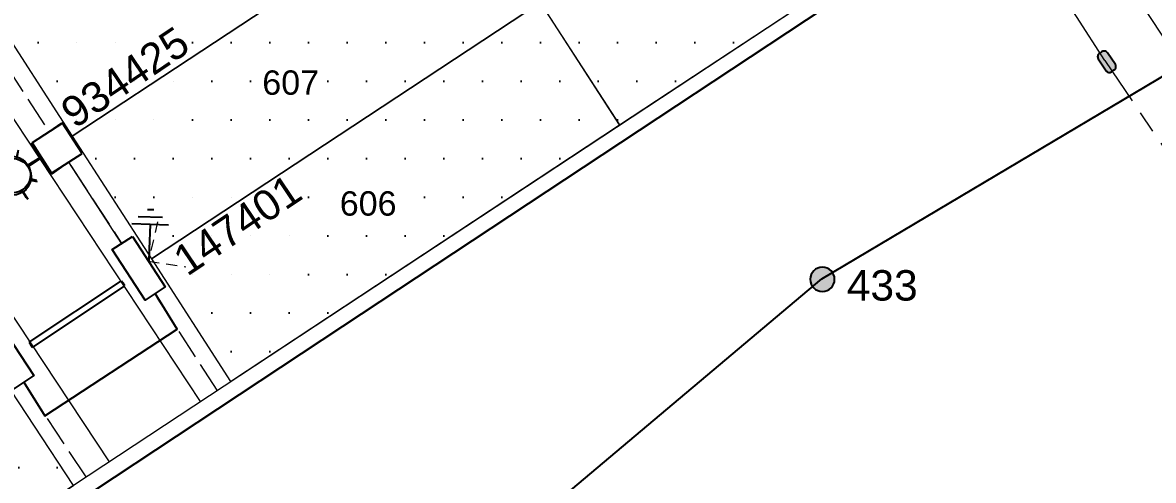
# Model space of a CAD drawing. Header units: metres. Extents: x 301970 to 303550, y 6271876 to 6273079.
# Drawn here: x 302700.1 to 302793, y 6272354.3 to 6272391.9 of the extents above; entities that cross this region are included whole.
import ezdxf
from ezdxf.enums import TextEntityAlignment as Align

# ---------------------------------------------------------------- set-up
doc = ezdxf.new("R2010")
doc.units = ezdxf.units.M
for name, pattern in [('Cable Exist UG', [8.2, 4, -1.2, 1.8, -1.2]), ('Dash', [5, 3, -2]), ('IE Trench LV', [6.5, 5, -1.5])]:
    doc.linetypes.add(name, pattern=pattern)
for name, color, linetype in [('_User SL New', 7, 'Continuous'), ('_User_HV_Exist', 7, 'Continuous'), ('_User_service', 7, 'Continuous'), ('_User_SL_SPonly', 7, 'Continuous'), ('Duct_SP_NEW', 7, 'Continuous'), ('Equip_SP_HV_NEW', 7, 'Continuous'), ('Mains_HV_NEW_U72', 7, 'Continuous'), ('Mains_LV_NEW_R6', 7, 'Continuous'), ('Mains_LV_NEW_T84', 7, 'Continuous'), ('Notes_LV_MISC', 7, 'Continuous'), ('Services_SP_EXT', 7, 'Continuous'), ('SupportsOH_SP_TR_HV_LV_SL_EXT', 7, 'Continuous'), ('SupportsUG_SP_LV_NEW', 7, 'Continuous'), ('Trench_SP_NEW', 7, 'Continuous')]:
    doc.layers.add(name, color=color, linetype=linetype)
doc.layers.add('_User_subdivision', color=7, linetype='Continuous', transparency=0.7)
doc.layers.add('Cadastre Developer_SP_NEW', color=7, linetype='Continuous', lineweight=5)
doc.layers.add('Cadastre Land Parcels_SP_EXT', color=7, linetype='Continuous', lineweight=5, transparency=0.7)
doc.layers.add('Features_HIDE', color=1, linetype='Continuous', plot=False)
doc.styles.add('POLE_LABEL', font='arial.ttf')
doc.styles.add('SL_LABEL', font='arial.ttf')
doc.styles.get("Standard").update_dxf_attribs({"font": 'arial.ttf'})
doc.linetypes.add('Cable New UG', pattern='A,7,-0.25,["x",Standard,S=2,R=0,X=0.2,Y=-0.8],-2.1', length=9.35)
doc.linetypes.add('Cable Rem', pattern='A,6.5,-0.001,["X",Standard,S=2.5,R=0,X=0,Y=-1.27],-0.001', length=6.502)
doc.linetypes.add('IE Trench HV', pattern='A,7,-0.2,["/",Standard,S=3,R=0,X=0.6,Y=-1.4],-2.5', length=9.7)
doc.linetypes.add('IECLROUO1', pattern='A,7,-0.7,[133,ltypeshp.shx,S=0.5,R=0,X=-0.3,Y=-0.1],-1.2', length=8.9)

# ---------------------------------------------------------------- blocks, each defined once
blk = doc.blocks.new('POLE_EXT')
blk.add_hatch(color=256).paths.add_polyline_path([(-1, 0, 1), (1, 0, 1)])
blk.add_lwpolyline([(-1, 0, 1), (1, 0, 1)], format="xyb", close=True)
for tag, height, flags, p in [('pNumber', 2.5, 8, (-17.84, 2.067)), ('OWNED_BY', 0.2, 9, (1.355, -0.4)), ('SPECIAL_USE', 0.2, 9, (1.355, -0.8)), ('STATE', 0.2, 9, (1.355, -1)), ('PARENT', 0.2, 9, (1.355, -0.6)), ('cLV', 0.2, 9, (1.355, -1.4)), ('hDepth', 0.2, 9, (1.355, -1.6)), ('hDia', 0.2, 9, (1.355, -1.8)), ('USAGE', 0.2, 9, (1.355, -1.2)), ('cHV', 0.2, 9, (1.355, -2)), ('LBRACKET', 0.2, 9, (1.355, -2.2)), ('LExisting', 0.2, 9, (1.355, -2.4)), ('LANTNUMBER', 0.2, 9, (1.355, -2.6)), ('LOther', 0.2, 9, (1.355, -2.8)), ('cLinedev', 0.2, 9, (1.355, -3.4)), ('pExisting', 0.2, 9, (1.355, -3.8)), ('LRemove', 0.2, 9, (1.355, -3)), ('LEGEND', 0.2, 9, (1.355, -3.2)), ('LOCATION', 0.2, 9, (1.355, -3.6)), ('pFooting', 0.2, 9, (1.355, -4.4)), ('pNew', 0.2, 9, (1.355, -4.6)), ('PFNUMBER', 0.2, 9, (1.355, -4)), ('NEWPFNUMBER', 0.2, 9, (1.355, -4.2)), ('pRelocate', 0.2, 9, (1.355, -5)), ('pRemove', 0.2, 9, (1.355, -5.2)), ('pReplace', 0.2, 9, (1.355, -5.4)), ('pStay', 0.2, 9, (1.355, -5.6)), ('cspan', 0.2, 9, (1.355, -6)), ('STREETNAME', 0.2, 9, (1.355, -6.2)), ('SUBURB', 0.2, 9, (1.355, -6.4)), ('pType', 0.2, 9, (1.355, -5.8)), ('NOTES', 0.2, 9, (1.355, -6.6)), ('OPERATED_BY', 0.2, 9, (1.355, -7.014)), ('MAINTAINED_BY', 0.2, 9, (1.355, -6.814))]:
    blk.add_attdef(tag, text='', height=height, dxfattribs=dict(flags=flags)).set_placement(p, align=Align.MIDDLE_LEFT)
at = {"style": 'POLE_LABEL'}
for tag, height, flags, p in [('ASSET_NUM', 2.5, 8, (2, 2)), ('STRUCTURE_PLANT_NUMBER', 0.2, 9, (1.355, 0.028)), ('STREET_CODE', 0.2, 9, (1.355, -0.2))]:
    blk.add_attdef(tag, text='', height=height, dxfattribs=dict(at, flags=flags)).set_placement(p, align=Align.MIDDLE_LEFT)
at = {"flags": 1}
blk.add_attdef('Z', (1.355, -7.328), '', height=0.2, dxfattribs=at)
blk = doc.blocks.new('*U117')
blk.add_wipeout([(0.855, 3.53), (3.582, -0.601), (1.929, -1.692), (-0.798, 2.439)])
at = {"lineweight": -3}
blk.add_lwpolyline([(0.855, 3.53), (3.582, -0.601), (1.929, -1.692), (-0.798, 2.439)], close=True, dxfattribs=at)
for tag, height, flags, p in [('ASSET_NUM', 2.5, 8, (2, 4)), ('STREET_CODE', 0.2, 9, (1.5, 2)), ('OWNED_BY', 0.2, 9, (1.5, 1.8)), ('OPERATED_BY', 0.2, 9, (1.5, 1.6)), ('STATE', 0.2, 9, (1.5, 1.2)), ('SUPPORT_TYPE', 0.2, 9, (1.5, 1)), ('MAINTAINED_BY', 0.2, 9, (1.5, 1.4)), ('SUBURB', 0.2, 9, (1.5, 0.2)), ('STREETNAME', 0.2, 9, (1.5, 0)), ('USAGE', 0.2, 9, (1.5, 0.8)), ('LEGEND', 0.2, 9, (1.5, 0.6)), ('PARENT', 0.2, 9, (1.5, 0.4)), ('Z', 0.2, 1, (1.5, -0.6)), ('LOCATION', 0.2, 9, (1.5, -0.2)), ('NOTES', 0.2, 9, (1.5, -0.4))]:
    blk.add_attdef(tag, text='', height=height, dxfattribs=dict(flags=flags)).set_placement(p, align=Align.MIDDLE_LEFT)
blk = doc.blocks.new('*U116')
blk.add_wipeout([(1.145, 3.717), (3.867, -0.418), (2.213, -1.506), (-0.509, 2.628)])
at = {"lineweight": -3}
blk.add_lwpolyline([(1.145, 3.717), (3.867, -0.418), (2.213, -1.506), (-0.509, 2.628)], close=True, dxfattribs=at)
for tag, height, flags, p in [('ASSET_NUM', 2.5, 8, (2, 4)), ('STREET_CODE', 0.2, 9, (1.5, 2)), ('OWNED_BY', 0.2, 9, (1.5, 1.8)), ('OPERATED_BY', 0.2, 9, (1.5, 1.6)), ('STATE', 0.2, 9, (1.5, 1.2)), ('SUPPORT_TYPE', 0.2, 9, (1.5, 1)), ('MAINTAINED_BY', 0.2, 9, (1.5, 1.4)), ('SUBURB', 0.2, 9, (1.5, 0.2)), ('STREETNAME', 0.2, 9, (1.5, 0)), ('USAGE', 0.2, 9, (1.5, 0.8)), ('LEGEND', 0.2, 9, (1.5, 0.6)), ('PARENT', 0.2, 9, (1.5, 0.4)), ('Z', 0.2, 1, (1.5, -0.6)), ('LOCATION', 0.2, 9, (1.5, -0.2)), ('NOTES', 0.2, 9, (1.5, -0.4))]:
    blk.add_attdef(tag, text='', height=height, dxfattribs=dict(flags=flags)).set_placement(p, align=Align.MIDDLE_LEFT)
blk = doc.blocks.new('*U118')
blk.add_wipeout([(1.186, 3.704), (3.862, -0.461), (2.196, -1.531), (-0.48, 2.634)])
at = {"lineweight": -3}
blk.add_lwpolyline([(1.186, 3.704), (3.862, -0.461), (2.196, -1.531), (-0.48, 2.634)], close=True, dxfattribs=at)
for tag, height, flags, p in [('ASSET_NUM', 2.5, 8, (2, 4)), ('STREET_CODE', 0.2, 9, (1.5, 2)), ('OWNED_BY', 0.2, 9, (1.5, 1.8)), ('OPERATED_BY', 0.2, 9, (1.5, 1.6)), ('STATE', 0.2, 9, (1.5, 1.2)), ('SUPPORT_TYPE', 0.2, 9, (1.5, 1)), ('MAINTAINED_BY', 0.2, 9, (1.5, 1.4)), ('SUBURB', 0.2, 9, (1.5, 0.2)), ('STREETNAME', 0.2, 9, (1.5, 0)), ('USAGE', 0.2, 9, (1.5, 0.8)), ('LEGEND', 0.2, 9, (1.5, 0.6)), ('PARENT', 0.2, 9, (1.5, 0.4)), ('Z', 0.2, 1, (1.5, -0.6)), ('LOCATION', 0.2, 9, (1.5, -0.2)), ('NOTES', 0.2, 9, (1.5, -0.4))]:
    blk.add_attdef(tag, text='', height=height, dxfattribs=dict(flags=flags)).set_placement(p, align=Align.MIDDLE_LEFT)
blk = doc.blocks.new('*U133')
for p, q in [((0, 0), (-1.269, -1.911)), ((0, 0), (0, 0)), ((-2.505, -1.137), (-2.393, -1.688)), ((-3.346, -2.329), (-3.971, -1.914)), ((-0.074, -2.75), (-0.626, -2.861)), ((-4.118, -3.567), (-3.566, -3.455)), ((-2.926, -4.408), (-3.34, -5.033)), ((-1.687, -5.18), (-1.799, -4.629)), ((-0.221, -4.403), (-0.846, -3.988))]:
    blk.add_line(p, q)
blk.add_circle((-2.096, -3.158), 1.5)
at = {"style": 'SL_LABEL'}
for tag, height, flags, p in [('ASSET_NUM', 2.5, 8, (2, 2)), ('STREET_CODE', 0.2, 9, (0, -0.2))]:
    blk.add_attdef(tag, text='', height=height, dxfattribs=dict(at, flags=flags)).set_placement(p, align=Align.MIDDLE_LEFT)
for tag, p, flags in [('Z', (0, 0), 1), ('OPERATED_BY', (0, -9.607), 9)]:
    blk.add_attdef(tag, p, '', height=0.2, dxfattribs=dict(flags=flags))
for tag, height, flags, p in [('CONSTRUCTED_VOLTAGE', 0.2, 9, (0, -0.4)), ('CONTROL_TYPE', 0.2, 9, (0, -0.6)), ('LANTERN_PURPOSE', 0.2, 9, (0, -0.8)), ('LANTERN_TYPE', 0.2, 9, (0, -1)), ('OPERATING_VOLTAGE', 0.2, 9, (0, -1.4)), ('ORIENTATION', 0.2, 9, (0, -1.6)), ('OWNED_BY', 0.2, 9, (0, -1.8)), ('NO_PHASES', 0.2, 9, (0, -1.2)), ('LNUMBER', 2.5, 8, (1.2, -2.8)), ('STATE', 0.2, 9, (0, -2)), ('CEXIST', 0.2, 9, (0, -2.4)), ('CNEW', 0.2, 9, (0, -2.6)), ('CNUMBER', 0.2, 9, (0, -2.8)), ('USAGE', 0.2, 9, (0, -2.2)), ('CREMOVE', 0.2, 9, (0, -3)), ('CREPLACE', 0.2, 9, (0, -3.2)), ('LKINGHEIGHT', 0.2, 9, (0, -3.4)), ('LBRACKET', 0.2, 9, (0, -3.6)), ('LBRACKETVOCAB', 0.2, 9, (0, -3.8)), ('LCATEGORY', 0.2, 9, (0, -4)), ('LCHARGE1', 0.2, 9, (0, -4.2)), ('LCHARGE1PERCENT', 0.2, 9, (0, -4.4)), ('LCHARGE2', 0.2, 9, (0, -4.6)), ('LCHARGE2PERCENT', 0.2, 9, (0, -4.8)), ('LCHARGE3', 0.2, 9, (0, -5)), ('LCHARGE3PERCENT', 0.2, 9, (0, -5.2)), ('LEXIST', 0.2, 9, (0, -5.4)), ('LLAMP', 0.2, 9, (0, -5.6)), ('LLAMPVOCAB', 0.2, 9, (0, -5.8)), ('LMAST', 0.2, 9, (0, -6)), ('LMASTVOCAB', 0.2, 9, (0, -6.2)), ('LNEW', 0.2, 9, (0, -6.4)), ('LANTNUMBER', 0.2, 9, (0, -6.6)), ('LOUTREACH', 0.2, 9, (0, -7)), ('LOUTREACHVOCAB', 0.2, 9, (0, -7.2)), ('LRATECODE', 0.2, 9, (0, -7.4)), ('LREMOVE', 0.2, 9, (0, -7.6)), ('LREPLACE', 0.2, 9, (0, -7.8)), ('LTYPE', 0.2, 9, (0, -8)), ('LTYPEVOCAB', 0.2, 9, (0, -8.2)), ('LEGEND', 0.2, 9, (0, -8.4)), ('SUBURB', 0.2, 9, (0, -8.6)), ('STREETNAME', 0.2, 9, (0, -8.8)), ('LOCATION', 0.2, 9, (0, -9)), ('NOTES', 0.2, 9, (0, -9.2)), ('MAINTAINED_BY', 0.2, 9, (0, -9.863))]:
    blk.add_attdef(tag, text='', height=height, dxfattribs=dict(flags=flags)).set_placement(p, align=Align.MIDDLE_LEFT)
blk = doc.blocks.new('COLUMN_NEW')
for tag, height, flags, p in [('ASSET_NUM', 2.5, 8, (2, 2)), ('Z', 0.2, 1, (1.5, -2.8)), ('LOCATION', 0.2, 9, (1.5, -2.2)), ('NOTES', 0.2, 9, (1.5, -2.4)), ('LABEL_ALIGNMENT', 0.2, 9, (1.5, -2.6))]:
    blk.add_attdef(tag, text='', height=height, dxfattribs=dict(flags=flags)).set_placement(p, align=Align.MIDDLE_LEFT)
blk.add_wipeout([(-1.485, -1.485), (1.485, -1.485), (1.485, 1.485), (-1.485, 1.485)])
at = {"lineweight": -3}
blk.add_lwpolyline([(-1.485, -1.485), (1.485, -1.485), (1.485, 1.485), (-1.485, 1.485)], close=True, dxfattribs=at)
at = {"style": 'POLE_LABEL', "flags": 9}
blk.add_attdef('STRUCTURE_PLANT_NUMBER', text='', height=0.2, dxfattribs=at).set_placement((1.5, 0.242), align=Align.MIDDLE_LEFT)
at = {"flags": 9}
for tag, p in [('STREET_CODE', (1.5, 0)), ('OWNED_BY', (1.5, -0.4)), ('OPERATED_BY', (1.5, -0.6)), ('STATE', (1.5, -1)), ('COLUMN_TYPE', (1.5, -0.2)), ('MAINTAINED_BY', (1.5, -0.8)), ('SUBURB', (1.5, -1.8)), ('USAGE', (1.5, -1.2)), ('LEGEND', (1.5, -1.4)), ('PARENT', (1.5, -1.6)), ('STREETNAME', (1.5, -2))]:
    blk.add_attdef(tag, text='', height=0.2, dxfattribs=at).set_placement(p, align=Align.MIDDLE_LEFT)
blk = doc.blocks.new('Earth')
for p, q in [((0, -1.022), (0, 0)), ((0, -3.066), (0, -1.022)), ((-1.5, -3.066), (1.5, -3.066)), ((-1, -3.666), (1, -3.666)), ((-0.25, -4.266), (0.25, -4.266))]:
    blk.add_line(p, q)
blk = doc.blocks.new('HV_STJ_NEW')
blk.add_hatch(color=256).paths.add_polyline_path([(0.906, 0.131, 0.414214), (0.586, 0.451), (-0.586, 0.451, 0.414214), (-0.906, 0.131), (-0.906, -0.131, 0.414214), (-0.586, -0.451), (0.586, -0.451, 0.414214), (0.906, -0.131)])
blk.add_lwpolyline([(-0.906, 0.131), (-0.906, -0.131, 0.414214), (-0.586, -0.451), (0.586, -0.451, 0.414214), (0.906, -0.131), (0.906, 0.131, 0.414214), (0.586, 0.451), (-0.586, 0.451, 0.414214)], format="xyb", close=True)
for tag, flags, p in [('ORIENTATION', 9, (1.5, 0)), ('OWNED_BY', 9, (1.5, -0.8)), ('OPERATED_BY', 9, (1.5, -1)), ('USAGE', 9, (1.5, -0.2)), ('LEGEND', 9, (1.5, -0.4)), ('NOTES', 9, (1.5, -0.6)), ('TYPE', 9, (1.5, -1.4)), ('OPERATING_VOLTAGE', 9, (1.5, -1.6)), ('CONSTRUCTED_VOLTAGE', 9, (1.5, -1.8)), ('MAINTAINED_BY', 9, (1.5, -1.2)), ('Z', 1, (1.5, -2.2)), ('NUMBER_OF_PHASES', 9, (1.5, -2))]:
    blk.add_attdef(tag, text='', height=0.2, dxfattribs=dict(flags=flags)).set_placement(p, align=Align.MIDDLE_LEFT)

msp = doc.modelspace()

# ---------------------------------------------------------------- hatches: boundary and pattern name
at = {"layer": '_User_subdivision', "transparency": 33554534}
h = msp.add_hatch(dxfattribs=at)
h.set_pattern_fill('DOTS', color=256, scale=2)
h.paths.add_polyline_path([(302783.589, 6272406.245), (302776.8, 6272416.753), (302742.319, 6272394.037), (302742.609, 6272393.588), (302749.108, 6272383.529)])
h.paths.add_polyline_path([(302759.623, 6272398.347), (302765.306, 6272398.347), (302765.306, 6272401.411), (302759.623, 6272401.411)], flags=24)
h.paths.add_polyline_path([(302769.836, 6272412.052), (302776.046, 6272416.24), (302773.905, 6272419.415), (302767.695, 6272415.226)], flags=24)
h = msp.add_hatch(dxfattribs=at)
h.set_pattern_fill('DOTS', color=256, scale=2)
h.paths.add_polyline_path([(302735.763, 6272403.668), (302735.385, 6272404.251), (302729.38, 6272413.545), (302697.412, 6272392.485), (302703.794, 6272382.607)])
h.paths.add_polyline_path([(302713.465, 6272396.493), (302719.148, 6272396.493), (302719.148, 6272399.556), (302713.465, 6272399.556)], flags=24)
h = msp.add_hatch(dxfattribs=at)
h.set_pattern_fill('DOTS', color=256, scale=2)
h.paths.add_polyline_path([(302742.609, 6272393.588), (302742.231, 6272394.171), (302736.226, 6272403.465), (302704.258, 6272382.405), (302710.64, 6272372.527)])
h.paths.add_polyline_path([(302720.311, 6272386.413), (302725.994, 6272386.413), (302725.994, 6272389.477), (302720.311, 6272389.477)], flags=24)
h = msp.add_hatch(dxfattribs=at)
h.set_pattern_fill('DOTS', color=256, scale=2)
h.paths.add_polyline_path([(302749.108, 6272383.529), (302748.73, 6272384.112), (302742.725, 6272393.406), (302710.757, 6272372.346), (302717.139, 6272362.468)])
h.paths.add_polyline_path([(302726.81, 6272376.354), (302732.493, 6272376.354), (302732.493, 6272379.418), (302726.81, 6272379.418)], flags=24)
h = msp.add_hatch(dxfattribs=at)
h.set_pattern_fill('DOTS', color=256, scale=2)
h.paths.add_polyline_path([(302704.243, 6272353.916), (302697.814, 6272363.643), (302669.179, 6272344.77), (302675.601, 6272335.054)])
h.paths.add_polyline_path([(302681.731, 6272346.411), (302687.414, 6272346.411), (302687.414, 6272349.474), (302681.731, 6272349.474)], flags=24)
h.paths.add_polyline_path([(302690.52, 6272358.542), (302696.73, 6272362.73), (302694.589, 6272365.905), (302688.379, 6272361.716)], flags=24)
h.paths.add_polyline_path([(302676.955, 6272354.398), (302682.638, 6272354.398), (302682.638, 6272357.462), (302676.955, 6272357.462)], flags=24)

# ---------------------------------------------------------------- linework, layer by layer
at = {"layer": '_User_HV_Exist', "color": 7, "linetype": 'Cable Exist UG', "lineweight": 0, "flags": 128}
msp.add_lwpolyline([(302788.977, 6272388.817), (302797.574, 6272376.117), (302820.199, 6272391.083), (302820.651, 6272399.593), (302840.368, 6272412.397), (302858.094, 6272419.883)], dxfattribs=at)
at = {"layer": '_User_service', "color": 170, "linetype": 'Dash', "lineweight": 9, "ltscale": 0.3, "elevation": -36.65}
msp.add_lwpolyline([(302711.153, 6272375.554), (302710.379, 6272372.326), (302713.484, 6272371.866)], dxfattribs=at)
at = {"layer": 'Cadastre Developer_SP_NEW'}
for points in [[(302742.319, 6272394.037), (302749.108, 6272383.529), (302783.589, 6272406.245), (302776.8, 6272416.753), (302742.319, 6272394.037)], [(302697.617, 6272392.687), (302704.129, 6272382.608), (302736.097, 6272403.668), (302729.586, 6272413.748), (302697.617, 6272392.687)], [(302704.129, 6272382.608), (302710.641, 6272372.528), (302742.609, 6272393.588), (302736.097, 6272403.668), (302704.129, 6272382.608)], [(302710.641, 6272372.528), (302717.154, 6272362.448), (302749.108, 6272383.529), (302742.609, 6272393.588), (302710.641, 6272372.528)], [(302669.179, 6272344.77), (302675.608, 6272335.042), (302704.243, 6272353.916), (302697.814, 6272363.643), (302669.179, 6272344.77)]]:
    msp.add_lwpolyline(points, dxfattribs=at)
for points, elevation in [([(302714.671, 6272360.807), (302681.204, 6272411.447)], -3.769), ([(302673.65, 6272406.553), (302707.162, 6272355.845)], -3.947)]:
    msp.add_lwpolyline(points, dxfattribs=dict(at, elevation=elevation))
at = {"layer": 'Cadastre Land Parcels_SP_EXT', "linetype": 'Continuous'}
msp.add_lwpolyline([(302808.329, 6272368.74), (302783.589, 6272406.245), (302704.243, 6272353.916), (302644.044, 6272314.272), (302606.981, 6272288.049), (302632.93, 6272248.484), (302705.581, 6272279.557), (302818.026, 6272354.04), (302808.329, 6272368.74)], close=True, dxfattribs=at)
at = {"layer": 'Features_HIDE', "linetype": 'Continuous'}
msp.add_lwpolyline([(302606.981, 6272288.049), (302726.377, 6272366.983), (302784.249, 6272405.243), (302751.131, 6272455.511), (302614.51, 6272365.753), (302573.634, 6272338.898), (302606.981, 6272288.049)], close=True, dxfattribs=at)
at = {"layer": 'Mains_HV_NEW_U72', "linetype": 'Cable New UG', "lineweight": 0, "flags": 128}
msp.add_lwpolyline([(302788.977, 6272388.817), (302715.519, 6272502.912)], dxfattribs=at)
at = {"layer": 'Mains_LV_NEW_R6', "linetype": 'IECLROUO1', "lineweight": 0, "ltscale": 0.85, "flags": 128}
msp.add_lwpolyline([(302703.823, 6272380.472), (302708.198, 6272373.771)], dxfattribs=at)
at = {"layer": 'Mains_LV_NEW_T84', "linetype": 'Cable New UG', "elevation": 3.947, "flags": 128}
msp.add_lwpolyline([(302700.166, 6272362.4), (302701.895, 6272359.628), (302712.756, 6272366.76), (302710.95, 6272369.676)], dxfattribs=at)
at = {"layer": 'Services_SP_EXT'}
msp.add_lwpolyline([(302733.339, 6272346.543), (302744.594, 6272353.092), (302765.728, 6272370.89), (302800.023, 6272391.25)], dxfattribs=at)
at = {"layer": 'Trench_SP_NEW', "linetype": 'IE Trench LV', "lineweight": 0, "ltscale": 0.5, "elevation": -3.769, "flags": 128}
msp.add_lwpolyline([(302716.044, 6272361.736), (302675.899, 6272423.569)], dxfattribs=at)
at = {"layer": 'Trench_SP_NEW', "linetype": 'IE Trench LV', "lineweight": 0, "ltscale": 0.5, "flags": 128}
msp.add_lwpolyline([(302705.271, 6272354.605), (302666.135, 6272413.998)], dxfattribs=at)

# ---------------------------------------------------------------- block references
at = {"layer": '_User SL New', "linetype": 'IE Trench HV', "rotation": 337.4387871403606}
msp.add_blockref('*U133', (302702.407, 6272381.377, -36.65), dxfattribs=at)
at = {"layer": '_User_SL_SPonly', "linetype": 'IE Trench HV', "rotation": 335.0775397593064}
msp.add_blockref('*U133', (302702.45, 6272381.43, -36.65), dxfattribs=at)
at = {"layer": 'Equip_SP_HV_NEW', "linetype": 'Cable Rem', "lineweight": 0, "rotation": 303.7953986761736}
msp.add_blockref('HV_STJ_NEW', (302789.143, 6272388.723), dxfattribs=at)
at = {"layer": 'Notes_LV_MISC', "rotation": 177.9940226609654}
msp.add_blockref('Earth', (302710.434, 6272372.292, -36.65), dxfattribs=at)
at = {"layer": 'SupportsOH_SP_TR_HV_LV_SL_EXT'}
ref = msp.add_blockref('POLE_EXT', (302765.778, 6272370.846), dxfattribs=at)
ref.add_attrib('ASSET_NUM', '433', dxfattribs={"layer": 'Features_HIDE', "height": 2.5, "style": 'POLE_LABEL'}).set_placement((302767.778, 6272371.596), align=Align.TOP_LEFT)

# ---------------------------------------------------------------- texts
at = {"layer": 'Cadastre Developer_SP_NEW'}
for s, p in [('607', (302722.087, 6272386.009)), ('606', (302728.454, 6272376.076))]:
    msp.add_text(s, height=2, dxfattribs=at).set_placement(p, align=Align.CENTER)

# ---------------------------------------------------------------- next in the draw order: block references
at = {"layer": '_User SL New', "rotation": 125.0778167854036}
msp.add_blockref('COLUMN_NEW', (302702.841, 6272381.588, -36.65), dxfattribs=at)
at = {"layer": 'SupportsUG_SP_LV_NEW'}
ref = msp.add_blockref('*U118', (302707.917, 6272370.659, -36.65), dxfattribs=dict(at, rotation=0.2453395515879897))
ref.add_attrib('ASSET_NUM', '147401', dxfattribs={"layer": '0', "height": 2.5, "rotation": 34}).set_placement((302712.879, 6272372.07, -36.65), align=Align.MIDDLE_LEFT)
ref = msp.add_blockref('*U117', (302697.41, 6272363.547), dxfattribs=at)
ref.add_attrib('ASSET_NUM', '147399', dxfattribs={"layer": '0', "height": 2.5, "rotation": 34}).set_placement((302685.188, 6272357.328), align=Align.MIDDLE_LEFT)

# ---------------------------------------------------------------- next in the draw order: linework, layer by layer
at = {"layer": 'Duct_SP_NEW'}
for p, q in [((302700.588, 6272365.673), (302708.18, 6272370.731)), ((302700.876, 6272365.24), (302708.469, 6272370.298)), ((302708.18, 6272370.731), (302708.324, 6272370.515)), ((302708.469, 6272370.298), (302708.324, 6272370.515)), ((302700.588, 6272365.673), (302700.732, 6272365.457)), ((302700.876, 6272365.24), (302700.732, 6272365.457))]:
    msp.add_line(p, q, dxfattribs=at)

# ---------------------------------------------------------------- next in the draw order: block references
at = {"layer": '_User_SL_SPonly'}
ref = msp.add_blockref('COLUMN_NEW', (302702.892, 6272381.622, -36.65), dxfattribs=dict(at, rotation=122.7165694043495))
ref.add_attrib('ASSET_NUM', '934425', dxfattribs={"layer": '0', "height": 2.5, "rotation": 34}).set_placement((302703.638, 6272384.205, -36.65), align=Align.MIDDLE_LEFT)

# ---------------------------------------------------------------- next in the draw order: block references
at = {"layer": 'SupportsUG_SP_LV_NEW'}
ref = msp.add_blockref('*U116', (302694.936, 6272390.816, -36.65), dxfattribs=dict(at, rotation=0.2453395515879897))
ref.add_attrib('ASSET_NUM', '147400', dxfattribs={"layer": '0', "height": 2.5, "rotation": 34}).set_placement((302698.733, 6272395.403, -36.65), align=Align.MIDDLE_LEFT)

doc.saveas('drawing.dxf')
